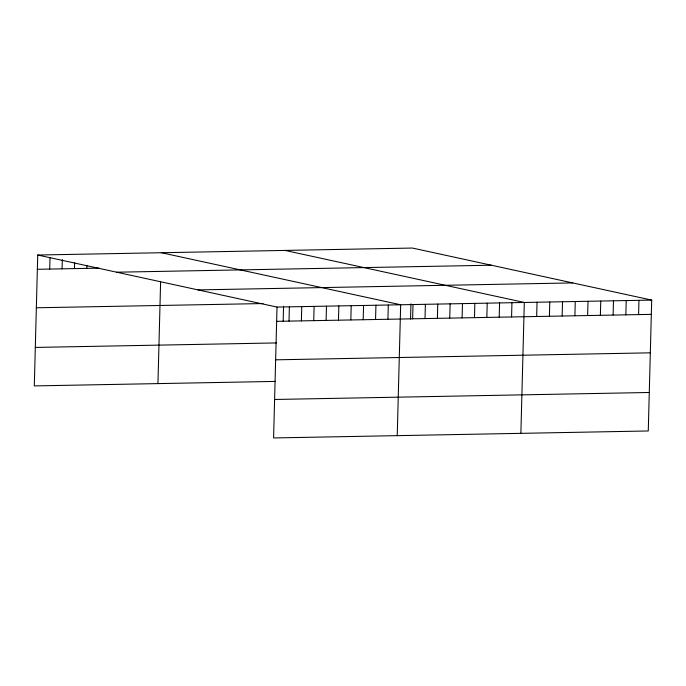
<?xml version="1.0" encoding="UTF-8"?>
<svg xmlns="http://www.w3.org/2000/svg" width="686" height="686" viewBox="0 0 686 686"><rect width="100%" height="100%" fill="white"/><g stroke="black" fill="none" stroke-linecap="round" stroke-linejoin="round"><path stroke-width="1.03" d="M37.73 255.029L277.015 307.079L273.594 437.951L648.27 430.971L651.7 300.091L412.406 248.049L37.73 255.029L34.3 385.909L275.412 381.416M49.718 269.066L50.009 257.859M62.083 268.835L62.323 259.668M74.448 268.603L74.611 262.489M86.813 268.372L86.89 265.319M157.943 383.603L160.61 281.955M283.155 321.468L283.558 306.222M289.012 321.108L289.381 306.848M301.377 320.877L301.746 306.616M313.734 320.654L314.111 306.385M326.099 320.422L326.476 306.153M338.464 320.19L338.841 305.922M350.829 319.959L351.206 305.69M363.194 319.727L363.571 305.459M375.559 319.496L375.937 305.236M387.924 319.264L388.302 305.004M397.237 435.653L400.667 304.773L161.373 252.722M410.545 319.093L410.948 303.847M412.655 318.801L413.023 304.541M425.02 318.578L425.389 304.31M437.385 318.347L437.754 304.078M449.75 318.115L450.119 303.847M462.115 317.884L462.484 303.615M474.48 317.652L474.849 303.384M486.837 317.421L487.214 303.161M499.202 317.189L499.58 302.929M511.567 316.958L511.945 302.697M520.88 433.346L524.31 302.466L285.016 250.424M536.675 316.495L537.044 302.226M549.409 316.255L549.786 301.994M562.151 316.014L562.529 301.754M574.894 315.783L575.262 301.514M587.628 315.543L588.005 301.274M600.37 315.303L600.747 301.043M613.113 315.071L613.481 300.802M625.846 314.831L626.224 300.562M638.589 314.591L638.958 300.331M37.353 269.298L99.178 268.14M116.697 272.205L491.373 265.216M198.048 289.904L572.733 282.915M36.349 307.782L263.03 303.555M277.015 307.079L651.7 300.091M276.647 321.34L651.323 314.36M35.312 347.425L276.415 342.931M275.635 359.824L650.319 352.836M274.597 399.475L649.282 392.486"/></g></svg>
